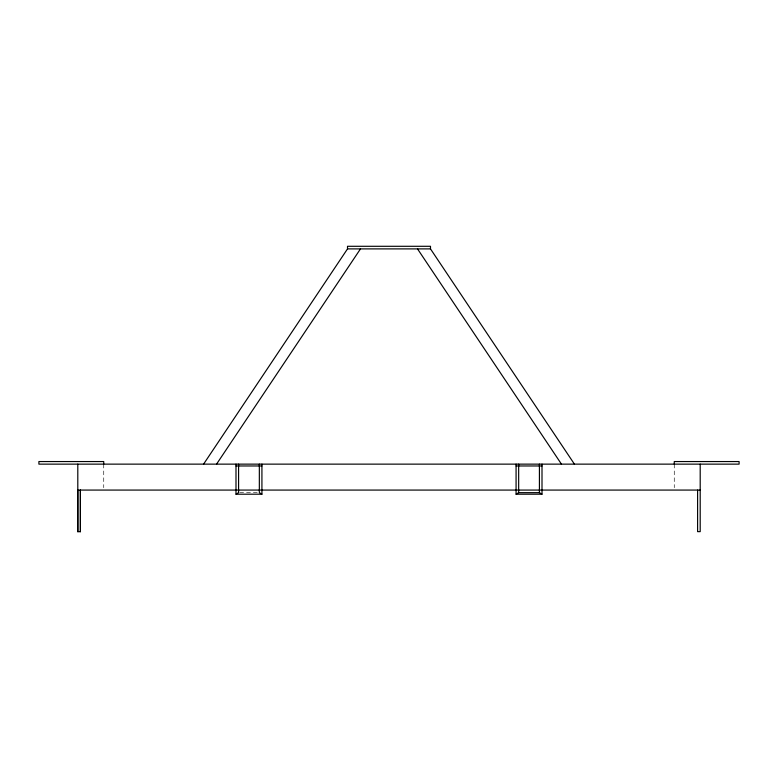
<?xml version="1.0" encoding="UTF-8"?>
<svg xmlns="http://www.w3.org/2000/svg" width="778" height="778" viewBox="0 0 778 778"><rect width="100%" height="100%" fill="white"/><g stroke="black" fill="none" stroke-linecap="round" stroke-linejoin="round"><path stroke-width="0.58" stroke-dasharray="3.89 2.92" d="M239.741 492.659L258.179 492.659M674.263 464.135L674.263 487.718M103.737 464.135L103.737 487.718"/><path stroke-width="1.17" d="M203.573 464.135L347.503 248.892L347.503 246.295L430.497 246.295L430.497 248.892L574.427 464.135M216.547 464.135L360.477 248.892M235.997 464.135L235.997 494.195L238.583 492.659L238.583 464.135M516.077 464.135L516.077 494.195L518.663 492.659L539.417 492.659L542.003 494.195L542.003 464.135M347.503 248.892L430.497 248.892M235.997 465.973L261.923 465.973M516.077 465.973L542.003 465.973M700.2 490.072L77.8 490.072L77.8 531.705L80.397 531.705L80.397 490.072L80.397 531.705M235.997 494.195L261.923 494.195L261.923 464.135M516.077 494.195L542.003 494.195M261.923 494.195L259.337 492.659L259.337 464.135M417.523 248.892L561.453 464.135M700.2 464.135L700.2 531.637L697.603 531.637L697.603 490.072M674.263 464.135L674.263 461.549L739.1 461.549L739.1 464.135L38.9 464.135L38.9 461.549L103.737 461.549L103.737 464.135M539.417 464.135L539.417 492.659M518.663 464.135L518.663 492.659M77.8 464.135L77.8 531.705"/></g></svg>
